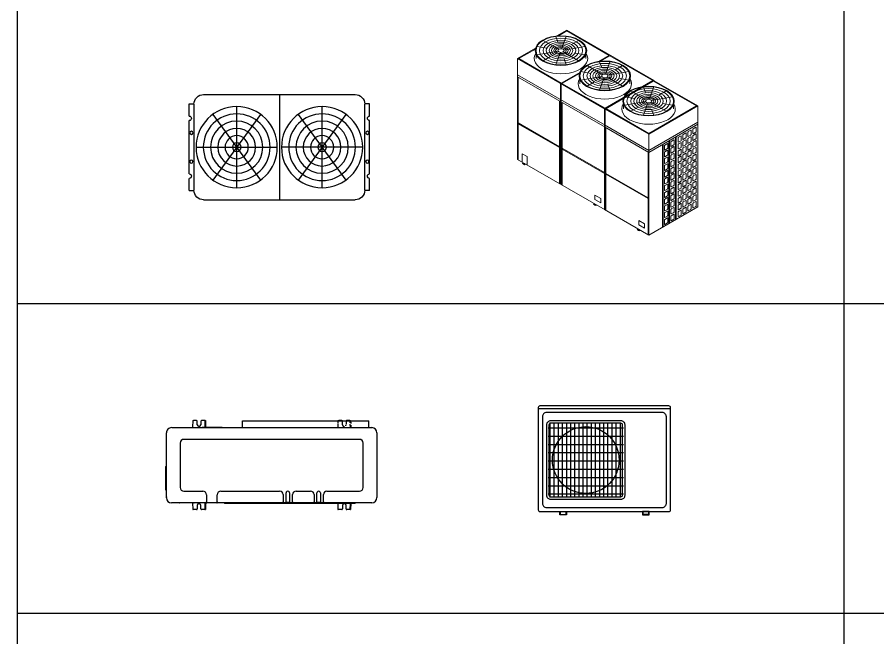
# Model space of a CAD drawing. Header units: millimetres. Extents: x -91525 to 4597779, y -698580 to 576167.
# Drawn here: x -73199 to -66951, y 511970 to 516480 of the extents above; entities that cross this region are included whole.
import ezdxf

# ---------------------------------------------------------------- set-up
doc = ezdxf.new("R2010")
doc.units = ezdxf.units.MM
doc.linetypes.add('DASHED', pattern=[19.05, 12.7, -6.35])
doc.layers.add('!-AC-EQUIPEMNT', color=3, linetype='Continuous')
doc.layers.add('CU', color=4, linetype='Continuous')
doc.layers.add('AC-equip', color=3, linetype='Continuous', lineweight=15)

# ---------------------------------------------------------------- blocks, each defined once
blk = doc.blocks.new('A$C342D4AD4')
at = {"layer": 'CU', "color": 253, "linetype": 'Continuous'}
for p, q in [((-184.6, 397.5), (-183.9, 423.7)), ((-182.2, 423.7), (-183.9, 423.7)), ((-182.2, 423.7), (-183, 397.5)), ((-182, 423.7), (-182.2, 423.7)), ((-182, 423.7), (-180.6, 423.7)), ((-180.6, 423.7), (-167.3, 423.7)), ((-164.3, 420.7), (-164.3, 406.2)), ((-149.3, 406.2), (-149.3, 420.7)), ((-146.3, 423.7), (-133, 423.7)), ((-133, 423.7), (-131.6, 423.7)), ((-131.6, 423.7), (-131.3, 423.7)), ((-131.3, 423.7), (-130.6, 397.5)), ((-129.7, 423.7), (-131.3, 423.7)), ((-129, 397.5), (-129.7, 423.7)), ((435.4, 395.1), (436.1, 423.7)), ((437.8, 423.7), (436.1, 423.7)), ((437.8, 423.7), (437, 395.1)), ((438, 423.7), (437.8, 423.7)), ((438, 423.7), (439.4, 423.7)), ((439.4, 423.7), (452.7, 423.7)), ((455.7, 420.7), (455.7, 406.2)), ((470.7, 406.2), (470.7, 420.7)), ((473.7, 423.7), (487, 423.7)), ((487, 423.7), (488.4, 423.7)), ((488.4, 423.7), (488.7, 423.7)), ((490.3, 423.7), (488.7, 423.7)), ((488.7, 423.7), (489.4, 395.4)), ((491, 395.5), (490.3, 423.7)), ((-202.3, 397.5), (-194.8, 397.5)), ((-194.8, 397.5), (345.2, 397.5)), ((-67.8, 392.4), (-67.8, 394.1)), ((-67.8, 390.4), (-67.8, 392.4)), ((-67.8, 390.4), (-67.8, 360.1)), ((-55.3, 394.1), (-55.3, 392.4)), ((-55.3, 392.4), (-55.3, 392.2)), ((-55.3, 352.6), (-55.3, 392.2)), ((-40.3, 392.4), (-40.3, 394.1)), ((-40.3, 392.2), (-40.3, 392.4)), ((-40.3, 392.2), (-40.3, 352.6)), ((-27.8, 394.1), (-27.8, 392.4)), ((-27.8, 392.4), (-27.8, 390.4)), ((-27.8, 360.1), (-27.8, 390.4)), ((64.2, 392.4), (64.2, 394.1)), ((64.2, 390.4), (64.2, 392.4)), ((64.2, 390.4), (64.2, 360.1)), ((76.7, 394.1), (76.7, 392.4)), ((76.7, 392.4), (76.7, 392.2)), ((76.7, 352.6), (76.7, 392.2)), ((91.7, 392.4), (91.7, 394.1)), ((91.7, 392.2), (91.7, 392.4)), ((91.7, 392.2), (91.7, 352.6)), ((104.2, 394.1), (104.2, 392.4)), ((104.2, 392.4), (104.2, 390.4)), ((104.2, 360.1), (104.2, 390.4)), ((345.2, 397.5), (352.7, 397.5)), ((386.2, 393.4), (386.2, 394.1)), ((386.2, 390.4), (386.2, 393.4)), ((386.2, 390.4), (386.2, 360.8)), ((387.5, 395.4), (468.5, 395.4)), ((431.2, 394.1), (431.2, 393.4)), ((431.2, 393.4), (431.2, 390.4)), ((431.2, 360.8), (431.2, 390.4)), ((469.5, 395.4), (468.5, 395.4)), ((469.5, 395.4), (485.2, 395.4)), ((469.5, 395.2), (469.5, 395.1)), ((484.7, 395.2), (484.6, 395.1)), ((485.2, 395.4), (490.2, 395.4)), ((-82.8, 345.1), (-221.8, 345.1)), ((49.2, 345.1), (-12.8, 345.1)), ((370.5, 345.1), (119.2, 345.1)), ((528.2, 345.1), (446.9, 345.1)), ((-237.5, 329.4), (-237.5, 139.4)), ((543.9, 139.4), (543.9, 329.4)), ((-221.8, 123.7), (528.2, 123.7)), ((-261.8, 73.7), (-261.8, 44.7)), ((278.2, 73.7), (278.2, 44.7)), ((-216.8, 44.7), (-261.8, 44.7)), ((233.2, 44.7), (-216.8, 44.7)), ((-183.9, 43.7), (-183.9, 44.7)), ((-182.2, 43.7), (-183.9, 43.7)), ((-182.2, 43.7), (-183.9, 43.7)), ((-182.3, 44.7), (-182.2, 43.7)), ((-182.2, 43.7), (-182, 43.7)), ((-182.2, 43.7), (-182, 43.7)), ((-180.6, 43.7), (-182, 43.7)), ((-180.6, 43.7), (-182, 43.7)), ((-180.6, 43.7), (-167.3, 43.7)), ((-180.6, 43.7), (-167.3, 43.7)), ((-146.3, 43.7), (-133, 43.7)), ((-146.3, 43.7), (-133, 43.7)), ((-131.6, 43.7), (-133, 43.7)), ((-131.6, 43.7), (-133, 43.7)), ((-131.3, 43.7), (-131.6, 43.7)), ((-131.3, 43.7), (-131.6, 43.7)), ((-131.3, 44.7), (-131.3, 43.7)), ((-129.7, 43.7), (-131.3, 43.7)), ((-129.7, 43.7), (-131.3, 43.7)), ((-129.7, 43.7), (-129.7, 44.7)), ((278.2, 44.7), (233.2, 44.7)), ((436.1, 43.7), (435.4, 71.8)), ((437.8, 43.7), (436.1, 43.7)), ((437, 72), (437.8, 43.7)), ((437.8, 43.7), (438, 43.7)), ((439.4, 43.7), (438, 43.7)), ((439.4, 43.7), (452.7, 43.7)), ((455.7, 46.7), (455.7, 61.2)), ((470.7, 61.2), (470.7, 46.7)), ((473.7, 43.7), (487, 43.7)), ((488.4, 43.7), (487, 43.7)), ((488.7, 43.7), (488.4, 43.7)), ((489.4, 72), (488.7, 43.7)), ((490.3, 43.7), (488.7, 43.7)), ((490.3, 43.7), (491, 71.8))]:
    blk.add_line(p, q, dxfattribs=at)
at = {"layer": 'CU', "linetype": 'Continuous'}
for p, q in [((-296.5, 96.4), (-296.5, 372.4)), ((-273.8, 395.1), (-66.8, 395.1)), ((-66.8, 395.1), (-56.3, 395.1)), ((-55.3, 393.9), (-40.3, 393.9)), ((-39.3, 395.1), (-28.8, 395.1)), ((-28.8, 395.1), (65.2, 395.1)), ((65.2, 395.1), (75.7, 395.1)), ((76.7, 393.9), (91.7, 393.9)), ((92.7, 395.1), (103.2, 395.1)), ((103.2, 395.1), (387.2, 395.1)), ((387.2, 395.1), (430.2, 395.1)), ((430.2, 395.1), (580.8, 395.1)), ((490.2, 395.4), (542.2, 395.4)), ((542.2, 395.4), (547.2, 395.4)), ((547.2, 395.4), (568.1, 395.4)), ((547.7, 395.2), (547.8, 395.1)), ((568.1, 395.4), (569.2, 395.4)), ((569.2, 395.4), (569.5, 395.1)), ((602.9, 373), (602.9, 96.4)), ((603, 368.9), (603, 342.6)), ((604.7, 340.9), (602.9, 342.7)), ((604.9, 340.4), (604.9, 335.4)), ((604.9, 335.4), (604.9, 245.4)), ((604.7, 239.9), (602.9, 238.1)), ((603, 238.2), (603, 189.7)), ((604.9, 245.4), (604.9, 240.4)), ((580.2, 73.7), (-273.8, 73.7)), ((366.2, 72), (364.5, 73.7)), ((449.9, 73.7), (448.2, 72)), ((367.3, 72), (366.2, 72)), ((447.1, 72), (367.3, 72)), ((448.2, 72), (447.1, 72))]:
    blk.add_line(p, q, dxfattribs=at)
at = {"layer": 'CU', "color": 253, "linetype": 'DASHED'}
for p, q in [((-183.9, 43.7), (-184.6, 71.8)), ((-183, 72), (-182.2, 43.7)), ((-164.3, 46.7), (-164.3, 61.2)), ((-149.3, 61.2), (-149.3, 46.7)), ((-130.6, 72), (-131.3, 43.7)), ((-129.7, 43.7), (-129, 71.8))]:
    blk.add_line(p, q, dxfattribs=at)
at = {"layer": 'CU', "color": 253, "linetype": 'Continuous'}
for centre, radius, start, end in [((-167.3, 420.7), 3, 0, 90), ((-156.8, 406.2), 7.5, 180, 0), ((-146.3, 420.7), 3, 90, 180), ((452.7, 420.7), 3, 0, 90), ((463.2, 406.2), 7.5, 180, 0), ((463.2, 406.2), 7.5, 180, 197.8585), ((463.2, 406.2), 7.5, 326.8595, 0), ((473.7, 420.7), 3, 90, 180), ((-202.3, 395), 2.5, 90, 177.7076), ((-66.8, 394.1), 1, 90, 180), ((-28.8, 394.1), 1, 0, 90), ((65.2, 394.1), 1, 90, 180), ((92.7, 394.1), 1, 90, 180), ((103.2, 394.1), 1, 0, 90), ((352.7, 395), 2.5, 2.2924, 90), ((387.2, 394.1), 1, 90, 180), ((387.5, 394.4), 1, 90, 135.573), ((430.2, 394.1), 1, 0, 90), ((468.5, 395.2), 1, 0, 8.1096), ((485.2, 394.7), 0.7, 90, 135), ((-221.8, 329.4), 15.7, 90, 180), ((-82.8, 360.1), 15, 270, 0), ((-47.8, 352.6), 7.5, 180, 0), ((-12.8, 360.1), 15, 180, 270), ((49.2, 360.1), 15, 270, 0), ((84.2, 352.6), 7.5, 180, 0), ((119.2, 360.1), 15, 180, 270), ((370.5, 360.8), 15.7, 270, 0), ((446.9, 360.8), 15.7, 180, 270), ((528.2, 329.4), 15.7, 0, 90), ((-221.8, 139.4), 15.7, 180, 270), ((528.2, 139.4), 15.7, 270, 0), ((-167.3, 46.7), 3, 270, 318.1897), ((-146.3, 46.7), 3, 221.8103, 270), ((452.7, 46.7), 3, 270, 0), ((463.2, 61.2), 7.5, 0, 180), ((473.7, 46.7), 3, 180, 270)]:
    blk.add_arc(centre, radius, start, end, dxfattribs=at)
at = {"layer": 'CU', "linetype": 'Continuous'}
for centre, radius, start, end in [((-273.8, 372.4), 22.7, 90, 180), ((-56.3, 394.1), 1, 0, 90), ((-39.3, 394.1), 1, 90, 180), ((75.7, 394.1), 1, 0, 90), ((547.2, 394.7), 0.7, 45, 90), ((580.8, 373), 22.1, 0, 90), ((578.2, 368.9), 24.8, 0, 5.147), ((604.2, 340.4), 0.7, 0, 45), ((604.2, 240.4), 0.7, 315, 0), ((602.2, 189.7), 0.802, 331.0819, 0), ((-273.8, 96.4), 22.7, 180, 270), ((580.2, 96.4), 22.7, 270, 0)]:
    blk.add_arc(centre, radius, start, end, dxfattribs=at)
at = {"layer": 'CU', "color": 253, "linetype": 'DASHED'}
for centre, radius, start, end in [((-167.3, 46.7), 3, 270, 0), ((-156.8, 61.2), 7.5, 0, 180), ((-146.3, 46.7), 3, 180, 270)]:
    blk.add_arc(centre, radius, start, end, dxfattribs=at)
at = {"layer": 'CU', "color": 253, "linetype": 'Continuous'}
blk.add_ellipse((492.4, 395.7), major_axis=(0, -3.01), ratio=0.464516, start_param=-1.512529, end_param=-1.46646, dxfattribs=at)
at = {"layer": 'CU', "linetype": 'DASHED'}
for centre, major_axis, start_param, end_param in [((-186, 71.6), (0, -3.01), 1.629064, 2.302588), ((-186, 71.6), (0, 6.46), -1.512529, -1.253679), ((-127.6, 71.6), (0, 6.46), 1.25368, 1.512529), ((-127.6, 71.6), (0, -3.01), -2.302587, -1.629064)]:
    blk.add_ellipse(centre, major_axis=major_axis, ratio=0.464516, start_param=start_param, end_param=end_param, dxfattribs=at)
at = {"layer": 'CU', "linetype": 'Continuous'}
for centre, major_axis, start_param, end_param in [((492.4, 71.6), (0, 6.46), 1.25368, 1.512529), ((492.4, 71.6), (0, -3.01), -2.302587, -1.629064), ((434, 71.6), (0, 3.01), -1.512529, -1.46646)]:
    blk.add_ellipse(centre, major_axis=major_axis, ratio=0.464516, start_param=start_param, end_param=end_param, dxfattribs=at)
blk = doc.blocks.new('cuc ngoai vrv')
at = {"layer": '!-AC-EQUIPEMNT'}
for p, q in [((549.8, 382.5), (-549.8, 382.5)), ((0, 382.5), (0, -382.5)), ((-655.1, 226.2), (-655.1, 315.4)), ((-655.1, 315.4), (-620, 315.4)), ((655.1, 315.4), (620, 315.4)), ((655.1, 226.2), (655.1, 315.4)), ((-620, -312.3), (-620, 312.3)), ((620, 312.3), (620, -312.3)), ((-655.1, -193.9), (-655.1, 193.9)), ((655.1, -193.9), (655.1, 193.9)), ((-655.1, -315.4), (-655.1, -226.2)), ((655.1, -315.4), (655.1, -226.2)), ((-655.1, -315.4), (-620, -315.4)), ((655.1, -315.4), (620, -315.4)), ((549.8, -382.5), (-549.8, -382.5))]:
    blk.add_line(p, q, dxfattribs=at)
at = {"layer": '!-AC-EQUIPEMNT', "color": 8}
for p, q in [((-309.9, -294.9), (-309.9, 294.9)), ((309.9, -294.9), (309.9, 294.9)), ((-136.4, 238.5), (-483.4, -238.5)), ((-483.4, 238.5), (-136.4, -238.5)), ((136.4, 238.5), (483.4, -238.5)), ((483.4, 238.5), (136.4, -238.5)), ((-604.8, 0), (-15, 0)), ((604.8, 0), (15, 0))]:
    blk.add_line(p, q, dxfattribs=at)
for centre, radius in [((-309.9, 0), 294.9), ((309.9, 0), 294.9), ((-309.9, 0), 242.3), ((-309.9, 0), 189.6), ((309.9, 0), 242.3), ((309.9, 0), 189.6), ((-309.9, 0), 136.9), ((309.9, 0), 136.9), ((-639, 104.7), 11.2), ((-309.9, 0), 84.3), ((309.9, 0), 84.3), ((639, 104.7), 11.2), ((-309.9, 0), 31.6), ((309.9, 0), 31.6), ((-639, -104.7), 11.2), ((639, -104.7), 11.2)]:
    blk.add_circle(centre, radius, dxfattribs=at)
at = {"layer": '!-AC-EQUIPEMNT'}
for centre, radius, start, end in [((-549.8, 312.3), 70.2, 90, 180), ((549.8, 312.3), 70.2, 0, 90), ((-655.1, 210), 16.2, 270, 90), ((655.1, 210), 16.2, 90, 270), ((-655.1, -210), 16.2, 270, 90), ((655.1, -210), 16.2, 90, 270), ((-549.8, -312.3), 70.2, 180, 270), ((549.8, -312.3), 70.2, 270, 0)]:
    blk.add_arc(centre, radius, start, end, dxfattribs=at)
blk = doc.blocks.new('RX48M')
at = {"color": 0, "ltscale": 2.5}
for p, q in [((-1929, 822), (-1677, 968)), ((-1889, 825), (-1677, 948)), ((558, -322), (-1677, 968)), ((-594, 323), (-1677, 948)), ((-2277, 708), (-1883, 480)), ((-1903, 660), (-1957, 808)), ((-1809, 493), (-1695, 808)), ((-1560, 601), (-1374, 708)), ((-2934, 242), (-2476, 507)), ((-2899, 242), (-2481, 484)), ((-2436, 555), (-2186, 511)), ((-1749, 461), (-1215, 555)), ((-2934, 242), (-2934, -2338)), ((-2934, 242), (-700, -1048)), ((-2899, 242), (-1817, -383)), ((-2464, 247), (-2464, 355)), ((-2436, 340), (-1903, 434)), ((-2277, 187), (-2092, 294)), ((-1957, 87), (-1842, 402)), ((-1769, 414), (-1374, 187)), ((-1695, 87), (-1748, 235)), ((-1466, 384), (-1215, 340)), ((-1188, 247), (-1188, 355)), ((-860, 170), (-594, 323)), ((-816, 175), (-577, 313)), ((523, -322), (-577, 313)), ((-1157, 61), (-762, -167)), ((-783, 13), (-837, 161)), ((-689, -154), (-574, 161)), ((-439, -46), (-254, 61)), ((-2934, -172), (-700, -1462)), ((-1817, -383), (-1345, -111)), ((-1800, -393), (-1354, -136)), ((-1316, -92), (-1065, -136)), ((-1316, -307), (-783, -213)), ((-628, -186), (-95, -92)), ((-2934, -224), (-700, -1514)), ((-2917, -234), (-2917, -2348)), ((-1834, -393), (-1834, -859)), ((-1818, -402), (-1818, -868)), ((-1800, -393), (-700, -1028)), ((-1344, -400), (-1344, -292)), ((-1157, -460), (-972, -353)), ((-837, -560), (-722, -245)), ((-700, -1048), (558, -322)), ((-700, -1028), (523, -322)), ((-648, -233), (-254, -460)), ((-574, -560), (-628, -412)), ((-345, -263), (-95, -307)), ((-67, -400), (-67, -292)), ((259, -476), (524, -323)), ((302, -471), (559, -323)), ((1642, -968), (542, -333)), ((1676, -968), (559, -323)), ((-38, -585), (356, -812)), ((336, -633), (282, -485)), ((430, -800), (544, -485)), ((679, -692), (864, -585)), ((-1860, -844), (-1860, -2958)), ((-1842, -834), (-1842, -2968)), ((-698, -1049), (-235, -781)), ((-197, -738), (53, -782)), ((-197, -953), (336, -859)), ((470, -878), (864, -1106)), ((490, -832), (1023, -738)), ((-1811, -892), (-1811, -2986)), ((-1794, -882), (-1794, -2996)), ((-715, -1039), (-713, -3620)), ((-700, -1048), (-700, -3628)), ((-700, -1048), (-697, -3629)), ((-698, -1049), (419, -1694)), ((-681, -1039), (419, -1674)), ((-225, -1045), (-225, -938)), ((-38, -1106), (147, -999)), ((282, -1206), (396, -891)), ((419, -1694), (1676, -968)), ((419, -1674), (1642, -968)), ((544, -1206), (490, -1058)), ((773, -909), (1023, -953)), ((1051, -1045), (1051, -938)), ((1676, -968), (1676, -3548)), ((-2917, -1404), (-1860, -2014)), ((-2917, -1424), (-1860, -2034)), ((-717, -1504), (-717, -3618)), ((-715, -1453), (419, -2108)), ((-715, -1505), (419, -2159)), ((-693, -1538), (-693, -3632)), ((-676, -1528), (-676, -3642)), ((419, -2107), (1676, -1381)), ((419, -2159), (1676, -1433)), ((1555, -1551), (1621, -1513)), ((1628, -1517), (1628, -1629)), ((419, -1694), (419, -4274)), ((1117, -1756), (1117, -3871)), ((1176, -1770), (1242, -1731)), ((1249, -1735), (1249, -1847)), ((1290, -1712), (1290, -1824)), ((1297, -1700), (1364, -1661)), ((1371, -1665), (1371, -1777)), ((1419, -1637), (1419, -1749)), ((1426, -1625), (1492, -1587)), ((1426, -1753), (1492, -1715)), ((1499, -1591), (1499, -1703)), ((1548, -1563), (1548, -1675)), ((1548, -1736), (1548, -1848)), ((1555, -1679), (1621, -1641)), ((1555, -1724), (1621, -1685)), ((1628, -1689), (1628, -1801)), ((765, -1959), (765, -4074)), ((783, -1949), (783, -4064)), ((828, -1971), (894, -1932)), ((901, -1936), (901, -2048)), ((930, -1864), (930, -3979)), ((947, -1854), (947, -3969)), ((984, -1888), (984, -2000)), ((991, -1876), (1058, -1838)), ((991, -2004), (1058, -1966)), ((1065, -1842), (1065, -1954)), ((1100, -1766), (1100, -3881)), ((1169, -1782), (1169, -1894)), ((1169, -1954), (1169, -2066)), ((1176, -1898), (1242, -1859)), ((1176, -1942), (1242, -1904)), ((1249, -1908), (1249, -2020)), ((1290, -1884), (1290, -1996)), ((1297, -1828), (1364, -1789)), ((1297, -1872), (1364, -1834)), ((1297, -2000), (1364, -1962)), ((1371, -1838), (1371, -1950)), ((1419, -1810), (1419, -1922)), ((1426, -1798), (1492, -1760)), ((1426, -1926), (1492, -1888)), ((1426, -1971), (1492, -1932)), ((1499, -1764), (1499, -1876)), ((1499, -1936), (1499, -2049)), ((1548, -1909), (1548, -2021)), ((1555, -1852), (1621, -1813)), ((1555, -1897), (1621, -1858)), ((1628, -1862), (1628, -1974)), ((-2814, -2196), (-2692, -2266)), ((-2814, -2408), (-2814, -2196)), ((-1794, -2052), (-717, -2674)), ((-1794, -2072), (-717, -2694)), ((401, -2149), (401, -4264)), ((821, -1983), (821, -2095)), ((821, -2155), (821, -2267)), ((828, -2099), (894, -2060)), ((828, -2143), (894, -2105)), ((901, -2109), (901, -2221)), ((984, -2061), (984, -2173)), ((991, -2049), (1058, -2011)), ((991, -2177), (1058, -2139)), ((991, -2222), (1058, -2183)), ((1065, -2015), (1065, -2127)), ((1065, -2187), (1065, -2300)), ((1169, -2127), (1169, -2239)), ((1176, -2070), (1242, -2032)), ((1176, -2115), (1242, -2077)), ((1249, -2081), (1249, -2193)), ((1290, -2057), (1290, -2169)), ((1297, -2045), (1364, -2007)), ((1297, -2173), (1364, -2135)), ((1297, -2218), (1364, -2180)), ((1371, -2011), (1371, -2123)), ((1371, -2184), (1371, -2296)), ((1419, -1983), (1419, -2095)), ((1419, -2156), (1419, -2268)), ((1426, -2099), (1492, -2061)), ((1426, -2144), (1492, -2105)), ((1499, -2109), (1499, -2221)), ((1548, -2081), (1548, -2193)), ((1555, -2025), (1621, -1986)), ((1555, -2069), (1621, -2031)), ((1555, -2197), (1621, -2159)), ((1628, -2035), (1628, -2147)), ((-2934, -2338), (-700, -3628)), ((-2692, -2478), (-2692, -2266)), ((821, -2328), (821, -2440)), ((828, -2271), (894, -2233)), ((828, -2316), (894, -2278)), ((828, -2444), (894, -2406)), ((901, -2282), (901, -2394)), ((984, -2234), (984, -2346)), ((984, -2407), (984, -2519)), ((991, -2350), (1058, -2312)), ((991, -2395), (1058, -2356)), ((1065, -2360), (1065, -2472)), ((1169, -2300), (1169, -2412)), ((1176, -2243), (1242, -2205)), ((1176, -2288), (1242, -2250)), ((1176, -2416), (1242, -2378)), ((1249, -2254), (1249, -2366)), ((1290, -2230), (1290, -2342)), ((1290, -2403), (1290, -2515)), ((1297, -2346), (1364, -2308)), ((1297, -2391), (1364, -2352)), ((1371, -2356), (1371, -2468)), ((1419, -2328), (1419, -2440)), ((1426, -2272), (1492, -2233)), ((1426, -2316), (1492, -2278)), ((1426, -2444), (1492, -2406)), ((1499, -2282), (1499, -2394)), ((1548, -2254), (1548, -2366)), ((1555, -2242), (1621, -2204)), ((1555, -2370), (1621, -2332)), ((1555, -2415), (1621, -2377)), ((1628, -2208), (1628, -2320)), ((1628, -2381), (1628, -2493)), ((-2786, -2423), (-2806, -2445)), ((-2806, -2445), (-2754, -2475)), ((-2753, -2441), (-2788, -2462)), ((-2785, -2440), (-2744, -2464)), ((-2754, -2475), (-2717, -2463)), ((821, -2501), (821, -2613)), ((828, -2489), (894, -2451)), ((828, -2617), (894, -2579)), ((828, -2662), (894, -2623)), ((901, -2455), (901, -2567)), ((901, -2627), (901, -2739)), ((984, -2579), (984, -2691)), ((991, -2523), (1058, -2484)), ((991, -2567), (1058, -2529)), ((1065, -2533), (1065, -2645)), ((1169, -2473), (1169, -2585)), ((1176, -2461), (1242, -2422)), ((1176, -2589), (1242, -2551)), ((1176, -2634), (1242, -2595)), ((1249, -2426), (1249, -2539)), ((1249, -2599), (1249, -2711)), ((1290, -2575), (1290, -2687)), ((1297, -2519), (1364, -2480)), ((1297, -2563), (1364, -2525)), ((1371, -2529), (1371, -2641)), ((1419, -2501), (1419, -2613)), ((1426, -2489), (1492, -2451)), ((1426, -2617), (1492, -2579)), ((1426, -2662), (1492, -2624)), ((1499, -2455), (1499, -2567)), ((1499, -2628), (1499, -2740)), ((1548, -2427), (1548, -2539)), ((1548, -2600), (1548, -2712)), ((1555, -2543), (1621, -2505)), ((1555, -2588), (1621, -2549)), ((1628, -2553), (1628, -2665)), ((-676, -2698), (401, -3319)), ((-676, -2718), (401, -3339)), ((821, -2674), (821, -2786)), ((821, -2846), (821, -2958)), ((828, -2790), (894, -2751)), ((828, -2834), (894, -2796)), ((901, -2800), (901, -2912)), ((984, -2752), (984, -2864)), ((991, -2695), (1058, -2657)), ((991, -2740), (1058, -2702)), ((991, -2868), (1058, -2830)), ((1065, -2706), (1065, -2818)), ((1169, -2646), (1169, -2758)), ((1169, -2818), (1169, -2930)), ((1176, -2762), (1242, -2723)), ((1176, -2806), (1242, -2768)), ((1249, -2772), (1249, -2884)), ((1290, -2748), (1290, -2860)), ((1297, -2691), (1364, -2653)), ((1297, -2736), (1364, -2698)), ((1297, -2864), (1364, -2826)), ((1371, -2702), (1371, -2814)), ((1419, -2674), (1419, -2786)), ((1419, -2847), (1419, -2959)), ((1426, -2790), (1492, -2752)), ((1426, -2835), (1492, -2796)), ((1499, -2800), (1499, -2912)), ((1548, -2772), (1548, -2884)), ((1555, -2716), (1621, -2677)), ((1555, -2760), (1621, -2722)), ((1555, -2888), (1621, -2850)), ((1628, -2726), (1628, -2838)), ((821, -3019), (821, -3131)), ((828, -2962), (894, -2924)), ((828, -3007), (894, -2969)), ((901, -2973), (901, -3085)), ((984, -2925), (984, -3037)), ((991, -2913), (1058, -2875)), ((991, -3041), (1058, -3003)), ((991, -3086), (1058, -3047)), ((1065, -2879), (1065, -2991)), ((1065, -3051), (1065, -3163)), ((1169, -2991), (1169, -3103)), ((1176, -2934), (1242, -2896)), ((1176, -2979), (1242, -2941)), ((1176, -3107), (1242, -3069)), ((1249, -2945), (1249, -3057)), ((1290, -2921), (1290, -3033)), ((1297, -2909), (1364, -2871)), ((1297, -3037), (1364, -2999)), ((1297, -3082), (1364, -3043)), ((1371, -2875), (1371, -2987)), ((1371, -3047), (1371, -3159)), ((1419, -3019), (1419, -3131)), ((1426, -2963), (1492, -2924)), ((1426, -3007), (1492, -2969)), ((1499, -2973), (1499, -3085)), ((1548, -2945), (1548, -3057)), ((1555, -2933), (1621, -2895)), ((1555, -3061), (1621, -3023)), ((1555, -3106), (1621, -3068)), ((1628, -2899), (1628, -3011)), ((1628, -3072), (1628, -3184)), ((-958, -3252), (-958, -3364)), ((-958, -3252), (-810, -3337)), ((821, -3192), (821, -3304)), ((828, -3135), (894, -3097)), ((828, -3180), (894, -3142)), ((828, -3308), (894, -3270)), ((901, -3146), (901, -3258)), ((984, -3098), (984, -3210)), ((984, -3270), (984, -3382)), ((991, -3214), (1058, -3175)), ((991, -3258), (1058, -3220)), ((1065, -3224), (1065, -3336)), ((1169, -3164), (1169, -3276)), ((1176, -3152), (1242, -3114)), ((1176, -3280), (1242, -3242)), ((1176, -3325), (1242, -3286)), ((1249, -3118), (1249, -3230)), ((1249, -3290), (1249, -3402)), ((1290, -3094), (1290, -3206)), ((1290, -3266), (1290, -3379)), ((1297, -3210), (1364, -3171)), ((1297, -3254), (1364, -3216)), ((1371, -3220), (1371, -3332)), ((1419, -3192), (1419, -3304)), ((1426, -3135), (1492, -3097)), ((1426, -3180), (1492, -3142)), ((1426, -3308), (1492, -3270)), ((1499, -3146), (1499, -3258)), ((1548, -3118), (1548, -3230)), ((1548, -3291), (1548, -3403)), ((1555, -3234), (1621, -3196)), ((1555, -3279), (1621, -3240)), ((1628, -3244), (1628, -3356)), ((-977, -3468), (-997, -3489)), ((-997, -3489), (-946, -3519)), ((-944, -3486), (-979, -3506)), ((-976, -3484), (-935, -3508)), ((-958, -3364), (-810, -3450)), ((-946, -3519), (-908, -3508)), ((-810, -3337), (-810, -3450)), ((821, -3365), (821, -3477)), ((828, -3353), (894, -3314)), ((828, -3481), (894, -3442)), ((828, -3525), (894, -3487)), ((901, -3318), (901, -3430)), ((901, -3491), (901, -3603)), ((984, -3443), (984, -3555)), ((991, -3386), (1058, -3348)), ((991, -3431), (1058, -3393)), ((1065, -3397), (1065, -3509)), ((1169, -3337), (1169, -3449)), ((1169, -3509), (1169, -3621)), ((1176, -3453), (1242, -3414)), ((1176, -3497), (1242, -3459)), ((1249, -3463), (1249, -3575)), ((1290, -3439), (1290, -3551)), ((1297, -3383), (1364, -3344)), ((1297, -3427), (1364, -3389)), ((1297, -3555), (1364, -3517)), ((1371, -3393), (1371, -3505)), ((1419, -3365), (1419, -3477)), ((1426, -3353), (1492, -3315)), ((1426, -3481), (1492, -3443)), ((1426, -3526), (1492, -3487)), ((1499, -3319), (1499, -3431)), ((1499, -3491), (1499, -3603)), ((1548, -3463), (1548, -3576)), ((1555, -3407), (1621, -3368)), ((1555, -3451), (1621, -3413)), ((1628, -3417), (1628, -3529)), ((-713, -3620), (419, -4274)), ((419, -4274), (1676, -3548)), ((821, -3537), (821, -3650)), ((821, -3710), (821, -3822)), ((828, -3654), (894, -3615)), ((828, -3698), (894, -3660)), ((901, -3664), (901, -3776)), ((984, -3616), (984, -3728)), ((991, -3559), (1058, -3521)), ((991, -3604), (1058, -3566)), ((991, -3732), (1058, -3694)), ((991, -3777), (1058, -3738)), ((1065, -3570), (1065, -3682)), ((1169, -3682), (1169, -3794)), ((1176, -3625), (1242, -3587)), ((1176, -3670), (1242, -3632)), ((1249, -3636), (1249, -3748)), ((1290, -3612), (1290, -3724)), ((1297, -3600), (1364, -3562)), ((1297, -3728), (1364, -3690)), ((1371, -3566), (1371, -3678)), ((1419, -3538), (1419, -3650)), ((1426, -3654), (1492, -3615)), ((1555, -3580), (1621, -3541)), ((160, -3898), (160, -4010)), ((160, -3898), (308, -3983)), ((821, -3883), (821, -3995)), ((828, -3826), (894, -3788)), ((828, -3871), (894, -3833)), ((901, -3837), (901, -3949)), ((984, -3789), (984, -3901)), ((991, -3905), (1058, -3866)), ((1065, -3742), (1065, -3854)), ((1176, -3798), (1242, -3760)), ((141, -4113), (121, -4135)), ((121, -4135), (173, -4165)), ((174, -4131), (139, -4152)), ((143, -4130), (183, -4154)), ((160, -4010), (308, -4095)), ((173, -4165), (210, -4153)), ((308, -3983), (308, -4095)), ((828, -3999), (894, -3961))]:
    blk.add_line(p, q, dxfattribs=at)
for centre, major_axis in [((-1826, 447), (-658, 0)), ((-1826, 447), (-638, 0)), ((-1826, 447), (-552, 0)), ((-1826, 447), (-456, 0)), ((-1826, 447), (-376, 0)), ((-1826, 447), (-303, 0)), ((-1826, 447), (-240, 0)), ((-1826, 447), (-180, 0)), ((-1826, 447), (-136, 0)), ((-1826, 447), (-80.6, 0)), ((-705, -200), (-658, 0)), ((-705, -200), (-638, 0)), ((-705, -200), (-552, 0)), ((-705, -200), (-456, 0)), ((-705, -200), (-376, 0)), ((-705, -200), (-303, 0)), ((-705, -200), (-240, 0)), ((-705, -200), (-180, 0)), ((-705, -200), (-136, 0)), ((-705, -200), (-80.6, 0)), ((413, -845), (-658, 0)), ((413, -845), (-638, 0)), ((413, -845), (-552, 0)), ((413, -845), (-456, 0)), ((413, -845), (-376, 0)), ((413, -845), (-303, 0)), ((413, -845), (-240, 0)), ((413, -845), (-180, 0)), ((413, -845), (-136, 0)), ((413, -845), (-80.6, 0)), ((-2768, -2450), (-9.98, 0)), ((-959, -3494), (-9.98, 0)), ((160, -4140), (-9.98, 0))]:
    blk.add_ellipse(centre, major_axis=major_axis, ratio=0.57735, dxfattribs=at)
for centre, major_axis, start_param, end_param in [((-1826, 247), (-683, 0), 5.952605, 9.755358), ((-705, -400), (-683, 0), 5.952605, 9.755358), ((413, -1045), (-683, 0), 5.952605, 9.755358), ((1621, -1521), (-4.9, -8.49), 2.356194, 3.926991), ((1242, -1739), (-4.9, -8.49), 2.356194, 3.926991), ((1297, -1708), (-4.9, -8.49), 3.926991, 5.497787), ((1364, -1669), (-4.9, -8.49), 2.356194, 3.926991), ((1426, -1633), (-4.9, -8.49), 3.926991, 5.497787), ((1426, -1745), (4.9, 8.49), 2.356194, 3.926991), ((1492, -1595), (-4.9, -8.49), 2.356194, 3.926991), ((1492, -1707), (4.9, 8.49), 3.926991, 5.497787), ((1492, -1768), (-4.9, -8.49), 2.356194, 3.926991), ((1555, -1559), (-4.9, -8.49), 3.926991, 5.497787), ((1555, -1671), (4.9, 8.49), 2.356194, 3.926991), ((1555, -1732), (-4.9, -8.49), 3.926991, 5.497787), ((1621, -1633), (4.9, 8.49), 3.926991, 5.497787), ((1621, -1693), (-4.9, -8.49), 2.356194, 3.926991), ((828, -1979), (-4.9, -8.49), 3.926991, 5.497787), ((894, -1940), (-4.9, -8.49), 2.356194, 3.926991), ((991, -1884), (-4.9, -8.49), 3.926991, 5.497787), ((1058, -1846), (-4.9, -8.49), 2.356194, 3.926991), ((1058, -1958), (4.9, 8.49), 3.926991, 5.497787), ((1176, -1778), (-4.9, -8.49), 3.926991, 5.497787), ((1176, -1890), (4.9, 8.49), 2.356194, 3.926991), ((1176, -1950), (-4.9, -8.49), 3.926991, 5.497787), ((1242, -1851), (4.9, 8.49), 3.926991, 5.497787), ((1242, -1912), (-4.9, -8.49), 2.356194, 3.926991), ((1297, -1820), (4.9, 8.49), 2.356194, 3.926991), ((1297, -1880), (-4.9, -8.49), 3.926991, 5.497787), ((1364, -1781), (4.9, 8.49), 3.926991, 5.497787), ((1364, -1842), (-4.9, -8.49), 2.356194, 3.926991), ((1364, -1954), (4.9, 8.49), 3.926991, 5.497787), ((1426, -1806), (-4.9, -8.49), 3.926991, 5.497787), ((1426, -1918), (4.9, 8.49), 2.356194, 3.926991), ((1426, -1979), (-4.9, -8.49), 3.926991, 5.497787), ((1492, -1880), (4.9, 8.49), 3.926991, 5.497787), ((1492, -1940), (-4.9, -8.49), 2.356194, 3.926991), ((1555, -1844), (4.9, 8.49), 2.356194, 3.926991), ((1555, -1905), (-4.9, -8.49), 3.926991, 5.497787), ((1621, -1805), (4.9, 8.49), 3.926991, 5.497787), ((1621, -1866), (-4.9, -8.49), 2.356194, 3.926991), ((1621, -1978), (4.9, 8.49), 3.926991, 5.497787), ((828, -2091), (4.9, 8.49), 2.356194, 3.926991), ((828, -2151), (-4.9, -8.49), 3.926991, 5.497787), ((894, -2052), (4.9, 8.49), 3.926991, 5.497787), ((894, -2113), (-4.9, -8.49), 2.356194, 3.926991), ((991, -1996), (4.9, 8.49), 2.356194, 3.926991), ((991, -2057), (-4.9, -8.49), 3.926991, 5.497787), ((991, -2169), (4.9, 8.49), 2.356194, 3.926991), ((1058, -2019), (-4.9, -8.49), 2.356194, 3.926991), ((1058, -2131), (4.9, 8.49), 3.926991, 5.497787), ((1058, -2191), (-4.9, -8.49), 2.356194, 3.926991), ((1176, -2062), (4.9, 8.49), 2.356194, 3.926991), ((1176, -2123), (-4.9, -8.49), 3.926991, 5.497787), ((1242, -2024), (4.9, 8.49), 3.926991, 5.497787), ((1242, -2085), (-4.9, -8.49), 2.356194, 3.926991), ((1242, -2197), (4.9, 8.49), 3.926991, 5.497787), ((1297, -1992), (4.9, 8.49), 2.356194, 3.926991), ((1297, -2053), (-4.9, -8.49), 3.926991, 5.497787), ((1297, -2165), (4.9, 8.49), 2.356194, 3.926991), ((1364, -2015), (-4.9, -8.49), 2.356194, 3.926991), ((1364, -2127), (4.9, 8.49), 3.926991, 5.497787), ((1364, -2188), (-4.9, -8.49), 2.356194, 3.926991), ((1426, -2091), (4.9, 8.49), 2.356194, 3.926991), ((1426, -2152), (-4.9, -8.49), 3.926991, 5.497787), ((1492, -2053), (4.9, 8.49), 3.926991, 5.497787), ((1492, -2113), (-4.9, -8.49), 2.356194, 3.926991), ((1555, -2017), (4.9, 8.49), 2.356194, 3.926991), ((1555, -2077), (-4.9, -8.49), 3.926991, 5.497787), ((1555, -2189), (4.9, 8.49), 2.356194, 3.926991), ((1621, -2039), (-4.9, -8.49), 2.356194, 3.926991), ((1621, -2151), (4.9, 8.49), 3.926991, 5.497787), ((828, -2263), (4.9, 8.49), 2.356194, 3.926991), ((828, -2324), (-4.9, -8.49), 3.926991, 5.497787), ((894, -2225), (4.9, 8.49), 3.926991, 5.497787), ((894, -2286), (-4.9, -8.49), 2.356194, 3.926991), ((894, -2398), (4.9, 8.49), 3.926991, 5.497787), ((991, -2230), (-4.9, -8.49), 3.926991, 5.497787), ((991, -2342), (4.9, 8.49), 2.356194, 3.926991), ((991, -2403), (-4.9, -8.49), 3.926991, 5.497787), ((1058, -2304), (4.9, 8.49), 3.926991, 5.497787), ((1058, -2364), (-4.9, -8.49), 2.356194, 3.926991), ((1176, -2235), (4.9, 8.49), 2.356194, 3.926991), ((1176, -2296), (-4.9, -8.49), 3.926991, 5.497787), ((1176, -2408), (4.9, 8.49), 2.356194, 3.926991), ((1242, -2258), (-4.9, -8.49), 2.356194, 3.926991), ((1242, -2370), (4.9, 8.49), 3.926991, 5.497787), ((1297, -2226), (-4.9, -8.49), 3.926991, 5.497787), ((1297, -2338), (4.9, 8.49), 2.356194, 3.926991), ((1297, -2399), (-4.9, -8.49), 3.926991, 5.497787), ((1364, -2300), (4.9, 8.49), 3.926991, 5.497787), ((1364, -2360), (-4.9, -8.49), 2.356194, 3.926991), ((1426, -2264), (4.9, 8.49), 2.356194, 3.926991), ((1426, -2324), (-4.9, -8.49), 3.926991, 5.497787), ((1492, -2225), (4.9, 8.49), 3.926991, 5.497787), ((1492, -2286), (-4.9, -8.49), 2.356194, 3.926991), ((1492, -2398), (4.9, 8.49), 3.926991, 5.497787), ((1555, -2250), (-4.9, -8.49), 3.926991, 5.497787), ((1555, -2362), (4.9, 8.49), 2.356194, 3.926991), ((1555, -2423), (-4.9, -8.49), 3.926991, 5.497787), ((1621, -2212), (-4.9, -8.49), 2.356194, 3.926991), ((1621, -2324), (4.9, 8.49), 3.926991, 5.497787), ((1621, -2385), (-4.9, -8.49), 2.356194, 3.926991), ((828, -2436), (4.9, 8.49), 2.356194, 3.926991), ((828, -2497), (-4.9, -8.49), 3.926991, 5.497787), ((828, -2609), (4.9, 8.49), 2.356194, 3.926991), ((894, -2459), (-4.9, -8.49), 2.356194, 3.926991), ((894, -2571), (4.9, 8.49), 3.926991, 5.497787), ((894, -2631), (-4.9, -8.49), 2.356194, 3.926991), ((991, -2515), (4.9, 8.49), 2.356194, 3.926991), ((991, -2575), (-4.9, -8.49), 3.926991, 5.497787), ((1058, -2476), (4.9, 8.49), 3.926991, 5.497787), ((1058, -2537), (-4.9, -8.49), 2.356194, 3.926991), ((1176, -2469), (-4.9, -8.49), 3.926991, 5.497787), ((1176, -2581), (4.9, 8.49), 2.356194, 3.926991), ((1176, -2642), (-4.9, -8.49), 3.926991, 5.497787), ((1242, -2430), (-4.9, -8.49), 2.356194, 3.926991), ((1242, -2543), (4.9, 8.49), 3.926991, 5.497787), ((1242, -2603), (-4.9, -8.49), 2.356194, 3.926991), ((1297, -2511), (4.9, 8.49), 2.356194, 3.926991), ((1297, -2571), (-4.9, -8.49), 3.926991, 5.497787), ((1364, -2472), (4.9, 8.49), 3.926991, 5.497787), ((1364, -2533), (-4.9, -8.49), 2.356194, 3.926991), ((1426, -2436), (4.9, 8.49), 2.356194, 3.926991), ((1426, -2497), (-4.9, -8.49), 3.926991, 5.497787), ((1426, -2609), (4.9, 8.49), 2.356194, 3.926991), ((1492, -2459), (-4.9, -8.49), 2.356194, 3.926991), ((1492, -2571), (4.9, 8.49), 3.926991, 5.497787), ((1492, -2632), (-4.9, -8.49), 2.356194, 3.926991), ((1555, -2535), (4.9, 8.49), 2.356194, 3.926991), ((1555, -2596), (-4.9, -8.49), 3.926991, 5.497787), ((1621, -2497), (4.9, 8.49), 3.926991, 5.497787), ((1621, -2557), (-4.9, -8.49), 2.356194, 3.926991), ((828, -2670), (-4.9, -8.49), 3.926991, 5.497787), ((828, -2782), (4.9, 8.49), 2.356194, 3.926991), ((828, -2842), (-4.9, -8.49), 3.926991, 5.497787), ((894, -2743), (4.9, 8.49), 3.926991, 5.497787), ((894, -2804), (-4.9, -8.49), 2.356194, 3.926991), ((991, -2687), (4.9, 8.49), 2.356194, 3.926991), ((991, -2748), (-4.9, -8.49), 3.926991, 5.497787), ((1058, -2649), (4.9, 8.49), 3.926991, 5.497787), ((1058, -2710), (-4.9, -8.49), 2.356194, 3.926991), ((1058, -2822), (4.9, 8.49), 3.926991, 5.497787), ((1176, -2754), (4.9, 8.49), 2.356194, 3.926991), ((1176, -2814), (-4.9, -8.49), 3.926991, 5.497787), ((1242, -2715), (4.9, 8.49), 3.926991, 5.497787), ((1242, -2776), (-4.9, -8.49), 2.356194, 3.926991), ((1297, -2683), (4.9, 8.49), 2.356194, 3.926991), ((1297, -2744), (-4.9, -8.49), 3.926991, 5.497787), ((1364, -2645), (4.9, 8.49), 3.926991, 5.497787), ((1364, -2706), (-4.9, -8.49), 2.356194, 3.926991), ((1364, -2818), (4.9, 8.49), 3.926991, 5.497787), ((1426, -2670), (-4.9, -8.49), 3.926991, 5.497787), ((1426, -2782), (4.9, 8.49), 2.356194, 3.926991), ((1426, -2843), (-4.9, -8.49), 3.926991, 5.497787), ((1492, -2744), (4.9, 8.49), 3.926991, 5.497787), ((1492, -2804), (-4.9, -8.49), 2.356194, 3.926991), ((1555, -2708), (4.9, 8.49), 2.356194, 3.926991), ((1555, -2768), (-4.9, -8.49), 3.926991, 5.497787), ((1621, -2669), (4.9, 8.49), 3.926991, 5.497787), ((1621, -2730), (-4.9, -8.49), 2.356194, 3.926991), ((1621, -2842), (4.9, 8.49), 3.926991, 5.497787), ((828, -2954), (4.9, 8.49), 2.356194, 3.926991), ((828, -3015), (-4.9, -8.49), 3.926991, 5.497787), ((894, -2916), (4.9, 8.49), 3.926991, 5.497787), ((894, -2977), (-4.9, -8.49), 2.356194, 3.926991), ((991, -2860), (4.9, 8.49), 2.356194, 3.926991), ((991, -2921), (-4.9, -8.49), 3.926991, 5.497787), ((991, -3033), (4.9, 8.49), 2.356194, 3.926991), ((1058, -2883), (-4.9, -8.49), 2.356194, 3.926991), ((1058, -2995), (4.9, 8.49), 3.926991, 5.497787), ((1058, -3055), (-4.9, -8.49), 2.356194, 3.926991), ((1176, -2926), (4.9, 8.49), 2.356194, 3.926991), ((1176, -2987), (-4.9, -8.49), 3.926991, 5.497787), ((1242, -2888), (4.9, 8.49), 3.926991, 5.497787), ((1242, -2949), (-4.9, -8.49), 2.356194, 3.926991), ((1242, -3061), (4.9, 8.49), 3.926991, 5.497787), ((1297, -2856), (4.9, 8.49), 2.356194, 3.926991), ((1297, -2917), (-4.9, -8.49), 3.926991, 5.497787), ((1297, -3029), (4.9, 8.49), 2.356194, 3.926991), ((1364, -2879), (-4.9, -8.49), 2.356194, 3.926991), ((1364, -2991), (4.9, 8.49), 3.926991, 5.497787), ((1364, -3051), (-4.9, -8.49), 2.356194, 3.926991), ((1426, -2955), (4.9, 8.49), 2.356194, 3.926991), ((1426, -3015), (-4.9, -8.49), 3.926991, 5.497787), ((1492, -2916), (4.9, 8.49), 3.926991, 5.497787), ((1492, -2977), (-4.9, -8.49), 2.356194, 3.926991), ((1555, -2880), (4.9, 8.49), 2.356194, 3.926991), ((1555, -2941), (-4.9, -8.49), 3.926991, 5.497787), ((1555, -3053), (4.9, 8.49), 2.356194, 3.926991), ((1621, -2903), (-4.9, -8.49), 2.356194, 3.926991), ((1621, -3015), (4.9, 8.49), 3.926991, 5.497787), ((1621, -3076), (-4.9, -8.49), 2.356194, 3.926991), ((828, -3127), (4.9, 8.49), 2.356194, 3.926991), ((828, -3188), (-4.9, -8.49), 3.926991, 5.497787), ((894, -3089), (4.9, 8.49), 3.926991, 5.497787), ((894, -3150), (-4.9, -8.49), 2.356194, 3.926991), ((894, -3262), (4.9, 8.49), 3.926991, 5.497787), ((991, -3094), (-4.9, -8.49), 3.926991, 5.497787), ((991, -3206), (4.9, 8.49), 2.356194, 3.926991), ((991, -3266), (-4.9, -8.49), 3.926991, 5.497787), ((1058, -3167), (4.9, 8.49), 3.926991, 5.497787), ((1058, -3228), (-4.9, -8.49), 2.356194, 3.926991), ((1176, -3099), (4.9, 8.49), 2.356194, 3.926991), ((1176, -3160), (-4.9, -8.49), 3.926991, 5.497787), ((1176, -3272), (4.9, 8.49), 2.356194, 3.926991), ((1242, -3122), (-4.9, -8.49), 2.356194, 3.926991), ((1242, -3234), (4.9, 8.49), 3.926991, 5.497787), ((1242, -3294), (-4.9, -8.49), 2.356194, 3.926991), ((1297, -3090), (-4.9, -8.49), 3.926991, 5.497787), ((1297, -3202), (4.9, 8.49), 2.356194, 3.926991), ((1297, -3262), (-4.9, -8.49), 3.926991, 5.497787), ((1364, -3163), (4.9, 8.49), 3.926991, 5.497787), ((1364, -3224), (-4.9, -8.49), 2.356194, 3.926991), ((1426, -3127), (4.9, 8.49), 2.356194, 3.926991), ((1426, -3188), (-4.9, -8.49), 3.926991, 5.497787), ((1492, -3089), (4.9, 8.49), 3.926991, 5.497787), ((1492, -3150), (-4.9, -8.49), 2.356194, 3.926991), ((1492, -3262), (4.9, 8.49), 3.926991, 5.497787), ((1555, -3114), (-4.9, -8.49), 3.926991, 5.497787), ((1555, -3226), (4.9, 8.49), 2.356194, 3.926991), ((1555, -3287), (-4.9, -8.49), 3.926991, 5.497787), ((1621, -3188), (4.9, 8.49), 3.926991, 5.497787), ((1621, -3248), (-4.9, -8.49), 2.356194, 3.926991), ((828, -3300), (4.9, 8.49), 2.356194, 3.926991), ((828, -3361), (-4.9, -8.49), 3.926991, 5.497787), ((828, -3473), (4.9, 8.49), 2.356194, 3.926991), ((894, -3322), (-4.9, -8.49), 2.356194, 3.926991), ((894, -3434), (4.9, 8.49), 3.926991, 5.497787), ((894, -3495), (-4.9, -8.49), 2.356194, 3.926991), ((991, -3378), (4.9, 8.49), 2.356194, 3.926991), ((991, -3439), (-4.9, -8.49), 3.926991, 5.497787), ((1058, -3340), (4.9, 8.49), 3.926991, 5.497787), ((1058, -3401), (-4.9, -8.49), 2.356194, 3.926991), ((1058, -3513), (4.9, 8.49), 3.926991, 5.497787), ((1176, -3333), (-4.9, -8.49), 3.926991, 5.497787), ((1176, -3445), (4.9, 8.49), 2.356194, 3.926991), ((1176, -3505), (-4.9, -8.49), 3.926991, 5.497787), ((1242, -3406), (4.9, 8.49), 3.926991, 5.497787), ((1242, -3467), (-4.9, -8.49), 2.356194, 3.926991), ((1297, -3375), (4.9, 8.49), 2.356194, 3.926991), ((1297, -3435), (-4.9, -8.49), 3.926991, 5.497787), ((1364, -3336), (4.9, 8.49), 3.926991, 5.497787), ((1364, -3397), (-4.9, -8.49), 2.356194, 3.926991), ((1364, -3509), (4.9, 8.49), 3.926991, 5.497787), ((1426, -3300), (4.9, 8.49), 2.356194, 3.926991), ((1426, -3361), (-4.9, -8.49), 3.926991, 5.497787), ((1426, -3473), (4.9, 8.49), 2.356194, 3.926991), ((1492, -3323), (-4.9, -8.49), 2.356194, 3.926991), ((1492, -3435), (4.9, 8.49), 3.926991, 5.497787), ((1492, -3495), (-4.9, -8.49), 2.356194, 3.926991), ((1555, -3399), (4.9, 8.49), 2.356194, 3.926991), ((1555, -3459), (-4.9, -8.49), 3.926991, 5.497787), ((1621, -3360), (4.9, 8.49), 3.926991, 5.497787), ((1621, -3421), (-4.9, -8.49), 2.356194, 3.926991), ((828, -3533), (-4.9, -8.49), 3.926991, 5.497787), ((828, -3646), (4.9, 8.49), 2.356194, 3.926991), ((828, -3706), (-4.9, -8.49), 3.926991, 5.497787), ((894, -3607), (4.9, 8.49), 3.926991, 5.497787), ((894, -3668), (-4.9, -8.49), 2.356194, 3.926991), ((991, -3551), (4.9, 8.49), 2.356194, 3.926991), ((991, -3612), (-4.9, -8.49), 3.926991, 5.497787), ((991, -3724), (4.9, 8.49), 2.356194, 3.926991), ((1058, -3574), (-4.9, -8.49), 2.356194, 3.926991), ((1058, -3686), (4.9, 8.49), 3.926991, 5.497787), ((1058, -3746), (-4.9, -8.49), 2.356194, 3.926991), ((1176, -3617), (4.9, 8.49), 2.356194, 3.926991), ((1176, -3678), (-4.9, -8.49), 3.926991, 5.497787), ((1242, -3579), (4.9, 8.49), 3.926991, 5.497787), ((1242, -3640), (-4.9, -8.49), 2.356194, 3.926991), ((1297, -3547), (4.9, 8.49), 2.356194, 3.926991), ((1297, -3608), (-4.9, -8.49), 3.926991, 5.497787), ((1297, -3720), (4.9, 8.49), 2.356194, 3.926991), ((1364, -3570), (-4.9, -8.49), 2.356194, 3.926991), ((1364, -3682), (4.9, 8.49), 3.926991, 5.497787), ((1426, -3534), (-4.9, -8.49), 3.926991, 5.497787), ((1426, -3646), (4.9, 8.49), 2.356194, 3.926991), ((1492, -3607), (4.9, 8.49), 3.926991, 5.497787), ((1555, -3572), (4.9, 8.49), 2.356194, 3.926991), ((1621, -3533), (4.9, 8.49), 3.926991, 5.497787), ((828, -3818), (4.9, 8.49), 2.356194, 3.926991), ((828, -3879), (-4.9, -8.49), 3.926991, 5.497787), ((894, -3780), (4.9, 8.49), 3.926991, 5.497787), ((894, -3841), (-4.9, -8.49), 2.356194, 3.926991), ((894, -3953), (4.9, 8.49), 3.926991, 5.497787), ((991, -3785), (-4.9, -8.49), 3.926991, 5.497787), ((991, -3897), (4.9, 8.49), 2.356194, 3.926991), ((1058, -3858), (4.9, 8.49), 3.926991, 5.497787), ((1176, -3790), (4.9, 8.49), 2.356194, 3.926991), ((1242, -3752), (4.9, 8.49), 3.926991, 5.497787), ((828, -3991), (4.9, 8.49), 2.356194, 3.926991)]:
    blk.add_ellipse(centre, major_axis=major_axis, ratio=0.57735, start_param=start_param, end_param=end_param, dxfattribs=at)
blk = doc.blocks.new('ODU-18')
h = blk.add_hatch()
h.set_pattern_fill('U', color=8, scale=25, angle=90, style=0, pattern_type=0)
h.set_pattern_definition([(90, (-400, -20), (-25, 1e-15), [])])
edge = h.paths.add_edge_path()
edge.add_line((-325, 85), (100, 85))
edge.add_arc((100, 100), 15, 270, 360)
edge.add_line((115, 100), (115, 525))
edge.add_arc((100, 525), 15, 0, 90)
edge.add_line((100, 540), (-325, 540))
edge.add_arc((-325, 525), 15, 90, 180)
edge.add_line((-340, 525), (-340, 100))
edge.add_arc((-325, 100), 15, 180, 270)
h = blk.add_hatch()
h.set_pattern_fill('_U', color=8, scale=50, style=0, pattern_type=0)
h.set_pattern_definition([(0, (-400, -37.5), (0, 50), [])])
edge = h.paths.add_edge_path()
edge.add_line((-325, 67.5), (100, 67.5))
edge.add_arc((100, 82.5), 15, 270, 360)
edge.add_line((115, 82.5), (115, 507.5))
edge.add_arc((100, 507.5), 15, 0, 90)
edge.add_line((100, 522.5), (-325, 522.5))
edge.add_arc((-325, 507.5), 15, 90, 180)
edge.add_line((-340, 507.5), (-340, 82.5))
edge.add_arc((-325, 82.5), 15, 180, 270)
blk.add_lwpolyline([(-390, 0), (390, 0, 0.414214), (400, 10), (400, 630, 0.414214), (390, 640), (-390, 640, 0.414214), (-400, 630), (-400, 10, 0.414214)], format="xyb", close=True)
at = {"color": 8}
for points in [[(-400, 625), (400, 625)], [(-267, 0), (-267, -20)], [(-233, 0), (-233, -20)], [(233, 0), (233, -20)], [(267, 0), (267, -20)], [(-270, -15), (-267, -15)], [(-267, -17), (-233, -17)], [(-233, -15), (-230, -15)], [(233, -15), (230, -15)], [(267, -17), (233, -17)], [(270, -15), (267, -15)]]:
    blk.add_lwpolyline(points, dxfattribs=at)
for points in [[(-350, 25), (350, 25, 0.414214), (375, 50), (375, 575, 0.414214), (350, 600), (-350, 600, 0.414214), (-375, 575), (-375, 50, 0.414214)], [(-325, 75), (100, 75, 0.414214), (125, 100), (125, 525, 0.414214), (100, 550), (-325, 550, 0.414214), (-350, 525), (-350, 100, 0.414214)], [(-325, 90), (100, 90, 0.414214), (110, 100), (110, 525, 0.414214), (100, 535), (-325, 535, 0.414214), (-335, 525), (-335, 100, 0.414214)]]:
    blk.add_lwpolyline(points, format="xyb", close=True, dxfattribs=at)
for points in [[(-270, 0), (-230, 0), (-230, -20), (-270, -20)], [(270, 0), (230, 0), (230, -20), (270, -20)]]:
    blk.add_lwpolyline(points, close=True, dxfattribs=at)
blk.add_circle((-112.5, 312.5), 202, dxfattribs=at)

msp = doc.modelspace()

# ---------------------------------------------------------------- linework, layer by layer
at = {"color": 2}
for p, q in [((-73198.7, 539598.3), (-73198.7, 503148.3)), ((-67198.7, 539148.3), (-67198.7, 503125.2)), ((-73198.7, 514398.3), (-41698.7, 514398.3)), ((-73198.7, 512148.3), (-41698.7, 512148.3))]:
    msp.add_line(p, q, dxfattribs=at)

# ---------------------------------------------------------------- block references
at = {"layer": '!-AC-EQUIPEMNT', "linetype": 'ByBlock', "extrusion": (0, 0, -1), "zscale": -0.9999999999999999}
msp.add_blockref('cuc ngoai vrv', (71295.4, 515534.8), dxfattribs=at)
at = {"layer": '!-AC-EQUIPEMNT', "xscale": 1.200000000186265, "yscale": 1.200000000186265, "zscale": 1.200000000186265}
msp.add_blockref('ODU-18', (-68936.3, 512886.6), dxfattribs=at)
at = {"layer": '!-AC-EQUIPEMNT', "color": 7, "linetype": 'Continuous', "xscale": 1.700000000000917, "yscale": 1.700000000000917, "zscale": 1.700000000000917, "rotation": 179.9999729728261}
msp.add_blockref('A$C342D4AD4', (-71091, 513622), dxfattribs=at)
at = {"layer": 'AC-equip', "color": 1, "ltscale": 2500, "xscale": 0.2840508029476041, "yscale": 0.2840508029476041, "zscale": 0.2840508029476041}
msp.add_blockref('RX48M', (-68732.7, 516110.1), dxfattribs=at)

doc.saveas('drawing.dxf')
